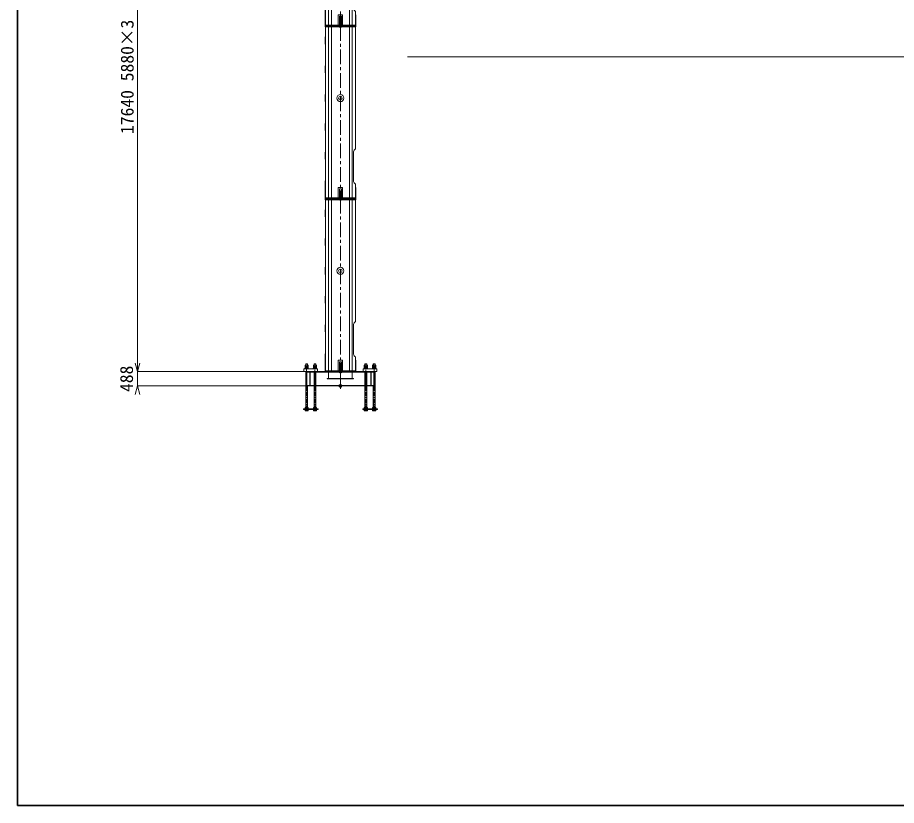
# Model space of a CAD drawing. Units: millimetres on the paper, enlarged 30 times, with parts at other scales. Extents: x -6015 to 6072, y -4190 to 4294.
# Drawn here: x -6015 to -1529, y -4190 to -167 of the extents above; entities that cross this region are included whole.
import ezdxf
from ezdxf.enums import TextEntityAlignment as Align

# ---------------------------------------------------------------- set-up
doc = ezdxf.new("R2010")
doc.units = ezdxf.units.MM
doc.header["$LTSCALE"] = 30
doc.header["$PDMODE"] = 32
doc.header["$PDSIZE"] = 15
doc.linetypes.add('CHAIN1', pattern=[8, 5, -1, 1, -1])
doc.linetypes.add('CHAIN2', pattern=[12, 9, -1, 1, -1])
for name, color, linetype, lineweight in [('0-0', 7, 'Continuous', 18), ('0-2', 4, 'Continuous', 9), ('0-4', 7, 'Continuous', 18), ('0-5', 4, 'Continuous', 9), ('0-6', 7, 'Continuous', 18), ('0-7', 7, 'Continuous', 18), ('1-0', 7, 'Continuous', 18), ('3-0', 7, 'Continuous', 18), ('F-0', 7, 'Continuous', 18)]:
    doc.layers.add(name, color=color, linetype=linetype, lineweight=lineweight)
doc.styles.add('ＭＳ ゴシック', font='')
doc.styles.add('ＭＳ 明朝', font='')
doc.styles.get('ＭＳ ゴシック').set_extended_font_data('MS Gothic')
doc.styles.get('ＭＳ 明朝').set_extended_font_data('MS Mincho')

# ---------------------------------------------------------------- blocks, each defined once
blk = doc.blocks.new('ﾏｽﾄ立面')
at = {"layer": '0-0'}
for p, q in [((-113.3, 1129.38), (-113.3, 1138.38)), ((198.7, 1138.38), (-113.3, 1138.38)), ((-113.3, 1129.38), (198.7, 1129.38)), ((-109.7, 1129.38), (-109.7, -616.62)), ((-78.8, 1129.38), (-78.8, -616.62)), ((-48.8, 1129.38), (-48.8, -616.62)), ((134.2, 1129.38), (134.2, -616.62)), ((164.2, 1129.38), (164.2, -616.62)), ((195.1, 1129.38), (195.1, -115.11)), ((198.7, 1138.38), (198.7, 1129.38)), ((-113.3, 1027.31), (-113.3, 955.44)), ((-113.3, 1027.31), (-110.61, 1027.31)), ((-113.3, 955.44), (-110.61, 955.44)), ((-113.3, 733.31), (-113.3, 661.44)), ((-113.3, 733.31), (-110.61, 733.31)), ((-113.3, 661.44), (-110.61, 661.44)), ((-113.3, 439.31), (-113.3, 367.44)), ((-113.3, 439.31), (-110.61, 439.31)), ((-113.3, 433.38), (-109.98, 433.38)), ((-113.3, 433.38), (-113.3, 373.38)), ((-113.3, 373.38), (-109.98, 373.38)), ((-113.3, 367.44), (-110.61, 367.44)), ((-113.3, 145.31), (-113.3, 73.44)), ((-113.3, 145.31), (-110.61, 145.31)), ((-113.3, 73.44), (-110.61, 73.44)), ((-113.3, -148.68), (-113.3, -220.56)), ((-113.3, -148.68), (-110.61, -148.68)), ((176.2, -144.25), (176.2, -448.19)), ((-113.3, -220.56), (-110.61, -220.56)), ((-113.3, -442.68), (-113.3, -514.56)), ((-113.3, -442.68), (-110.61, -442.68)), ((-113.3, -616.62), (-113.3, -509.65)), ((-109.7, -509.65), (-113.3, -509.65)), ((-113.3, -514.56), (-110.61, -514.56)), ((65.2, -509.65), (20.2, -509.65)), ((20.2, -509.65), (20.2, -616.62)), ((53.2, -524.65), (32.2, -524.65)), ((32.2, -524.65), (32.2, -616.62)), ((53.2, -524.65), (53.2, -616.62)), ((65.2, -509.65), (65.2, -616.62)), ((195.1, -474.68), (195.1, -616.62)), ((195.1, -509.65), (198.7, -509.65)), ((198.7, -616.62), (198.7, -509.65)), ((-113.3, -625.62), (-113.3, -616.62)), ((198.7, -616.62), (-113.3, -616.62)), ((198.7, -616.62), (-113.3, -616.62)), ((198.7, -616.62), (198.7, -625.62)), ((198.7, -616.62), (198.7, -625.62))]:
    blk.add_line(p, q, dxfattribs=at)
at = {"layer": '0-0', "color": 2, "linetype": 'CHAIN1', "lineweight": 9}
blk.add_line((42.7, 1138.38), (42.7, -625.62), dxfattribs=at)
at = {"layer": '0-0'}
for points in [[(198.7, -625.62), (-113.3, -625.62), (-113.3, -616.62)], [(-113.3, -625.62), (198.7, -625.62), (-113.3, -625.62)], [(198.7, -625.62), (-113.3, -625.62), (198.7, -625.62)]]:
    blk.add_lwpolyline(points, dxfattribs=at)
for centre, radius in [((42.69, 403.46), 36), ((42.65, 404.18), 18)]:
    blk.add_circle(centre, radius, dxfattribs=at)
for centre, start, end in [((225.76, -155.74), 127.08258, 166.94547), ((225.76, -435.5), 193.05452, 232.9174)]:
    blk.add_arc(centre, 50.84, start, end, dxfattribs=at)
for p in [(42.7, 1138.38), (42.7, -625.62)]:
    blk.add_point(p, dxfattribs=at)
blk = doc.blocks.new('ﾏｽﾄ立面(1)')
at = {"layer": '0-0'}
for p, q in [((-109.7, 4.76), (-109.7, -616.62)), ((-78.8, 4.76), (-78.8, -616.62)), ((-48.8, 4.76), (-48.8, -616.62)), ((134.2, 4.76), (134.2, -616.62)), ((164.2, 4.76), (164.2, -616.62)), ((195.1, 4.76), (195.1, -115.11)), ((-113.3, -148.68), (-113.3, -220.56)), ((-113.3, -148.68), (-110.61, -148.68)), ((176.2, -144.25), (176.2, -448.19)), ((-113.3, -220.56), (-110.61, -220.56)), ((-113.3, -442.68), (-113.3, -514.56)), ((-113.3, -442.68), (-110.61, -442.68)), ((-113.3, -616.62), (-113.3, -509.65)), ((-109.7, -509.65), (-113.3, -509.65)), ((-113.3, -514.56), (-110.61, -514.56)), ((65.2, -509.65), (20.2, -509.65)), ((20.2, -509.65), (20.2, -616.62)), ((53.2, -524.65), (32.2, -524.65)), ((32.2, -524.65), (32.2, -616.62)), ((53.2, -524.65), (53.2, -616.62)), ((65.2, -509.65), (65.2, -616.62)), ((195.1, -474.68), (195.1, -616.62)), ((195.1, -509.65), (198.7, -509.65)), ((198.7, -616.62), (198.7, -509.65)), ((-113.3, -625.62), (-113.3, -616.62)), ((198.7, -616.62), (-113.3, -616.62)), ((198.7, -616.62), (-113.3, -616.62)), ((198.7, -616.62), (198.7, -625.62)), ((198.7, -616.62), (198.7, -625.62))]:
    blk.add_line(p, q, dxfattribs=at)
at = {"layer": '0-0', "color": 2, "linetype": 'CHAIN1', "lineweight": 9}
blk.add_line((42.7, 4.76), (42.7, -625.62), dxfattribs=at)
at = {"layer": '0-0'}
for points in [[(198.7, -625.62), (-113.3, -625.62), (-113.3, -616.62)], [(-113.3, -625.62), (198.7, -625.62), (-113.3, -625.62)], [(198.7, -625.62), (-113.3, -625.62), (198.7, -625.62)]]:
    blk.add_lwpolyline(points, dxfattribs=at)
for centre, start, end in [((225.76, -155.74), 127.08258, 166.94547), ((225.76, -435.5), 193.05452, 232.9174)]:
    blk.add_arc(centre, 50.84, start, end, dxfattribs=at)
for p in [(42.7, 1138.38), (42.7, -625.62)]:
    blk.add_point(p, dxfattribs=at)
blk = doc.blocks.new('標準ﾍﾞｰｽ立面')
at = {"layer": '3-0', "color": 2, "linetype": 'CHAIN1', "lineweight": 9}
blk.add_line((0.03, 81.63), (0.03, -50.36), dxfattribs=at)
at = {"layer": '3-0'}
for p, q in [((-171.23, 36.98), (171.29, 36.98)), ((-171.23, 36.98), (-171.23, -33.34)), ((-171.23, 34.13), (171.29, 34.13)), ((-156.29, 34.09), (-156.29, -32.55)), ((-154.49, 34.09), (-154.49, -32.55)), ((-147.04, 37.08), (-147.04, 34.16)), ((-139.56, 36.95), (-139.56, 34.09)), ((-67.47, 2.33), (-67.47, -0.52)), ((-59.97, 33.93), (-59.97, 2.44)), ((60.03, 33.93), (60.03, 2.82)), ((139.39, 37.08), (139.39, 34.84)), ((146.99, 36.33), (146.99, 34.84)), ((154.44, 34.84), (154.44, -32.55)), ((156.24, 34.84), (156.24, -32.55)), ((171.29, 36.98), (171.29, -34.24)), ((-171.23, -36.22), (-171.23, -33.3)), ((-171.23, -33.37), (171.29, -33.37)), ((-171.23, -36.22), (171.29, -36.22)), ((-147.04, -33.3), (-147.04, -35.55)), ((-139.56, -33.3), (-139.56, -35.55)), ((-67.47, -0.52), (67.53, -0.52)), ((139.39, -33.3), (139.39, -35.55)), ((146.99, -34.05), (146.99, -35.93)), ((171.29, -33.3), (171.29, -36.22))]:
    blk.add_line(p, q, dxfattribs=at)
blk.add_lwpolyline([(-67.47, 2.33), (67.53, 2.33), (67.53, -0.52)], dxfattribs=at)
for p in [(0.03, 36.98), (0.03, -36.22)]:
    blk.add_point(p, dxfattribs=at)
blk = doc.blocks.new('ｱﾝｶｰﾎﾞﾙﾄM64(1)')
at = {"layer": '1-0'}
for p, q in [((54.6, 1273.6), (-55.4, 1273.6)), ((-55.4, 1273.6), (-55.4, 1227.6)), ((54.6, 1222.6), (-55.4, 1222.6)), ((-55.4, 1222.6), (-55.4, 1176.6)), ((-32.9, 1278.6), (-50.4, 1278.6)), ((49.6, 1278.6), (-50.4, 1278.6)), ((-37.8, 1278.6), (49.6, 1278.6)), ((-28.8, 1320.6), (-32.4, 1317.1)), ((-32.4, 1317.1), (-32.4, 1278.6)), ((-28.9, 1320.2), (-28.9, 1278.6)), ((-28.8, 1320.6), (28.1, 1320.6)), ((-27.9, 1273.6), (-27.9, 1227.6)), ((-27.9, 1222.6), (-27.9, 1176.6)), ((-22.9, 1278.6), (22.1, 1278.6)), ((-22.9, 1227.6), (22.1, 1227.6)), ((27.1, 1273.6), (27.1, 1227.6)), ((27.1, 1222.6), (27.1, 1176.6)), ((28.1, 1320.6), (31.6, 1317.1)), ((28.2, 1320.2), (28.2, 1278.6)), ((31.6, 1317.1), (31.6, 1278.6)), ((54.6, 1222.6), (54.6, 1176.6)), ((-60.4, 1155.6), (59.6, 1155.6)), ((-56.4, 1176.6), (-56.4, 1164.6)), ((55.6, 1176.6), (-56.4, 1176.6)), ((-32.4, -163.9), (-32.4, 1058.6)), ((31.6, -163.9), (31.6, 1058.6)), ((55.6, 1176.6), (55.6, 1164.6)), ((59.6, 1164.6), (59.6, 1155.6)), ((-32.4, 24.1), (-28.8, 20.6)), ((-28.9, -163.9), (-28.9, 19.5)), ((28.1, 20.6), (-28.8, 20.6)), ((28.2, -163.9), (28.2, 19.5)), ((-55.4, -270.9), (-55.4, -235.9)), ((-55.4, -235.9), (54.6, -235.9)), ((49.6, -203.9), (-50.4, -203.9)), ((37.1, -275.9), (-50.4, -275.9)), ((-28.8, -279.4), (-32.4, -275.9)), ((-28.9, -279.1), (-28.9, -275.9)), ((28.1, -279.4), (-28.8, -279.4)), ((-27.9, -198.9), (-27.9, -164.5)), ((-27.9, -270.9), (-27.9, -236.5)), ((22.1, -275.9), (-22.9, -275.9)), ((27.1, -198.9), (27.1, -164.5)), ((27.1, -270.9), (27.1, -236.5)), ((28.1, -279.4), (31.6, -275.9)), ((28.2, -279.1), (28.2, -275.9)), ((32.1, -275.9), (49.6, -275.9)), ((54.6, -198.9), (54.6, -163.9)), ((54.6, -270.9), (54.6, -235.9))]:
    blk.add_line(p, q, dxfattribs=at)
at = {"layer": '1-0', "color": 4, "linetype": 'CHAIN2', "lineweight": 9}
blk.add_line((-0.4, 428.6), (-0.4, 1232.6), dxfattribs=at)
at = {"layer": '1-0', "color": 4, "linetype": 'CHAIN1', "lineweight": 9}
blk.add_line((-0.4, 1091.2), (-0.4, -279.4), dxfattribs=at)
at = {"layer": '1-0'}
for points in [[(54.6, 1273.6), (54.6, 1227.6), (-55.4, 1227.6)], [(59.6, 1164.6), (-60.4, 1164.6), (-60.4, 1155.6)], [(28.1, 20.6), (31.6, 24.1), (28.1, 20.6)], [(-55.4, -198.9), (-55.4, -163.9), (54.6, -163.9)]]:
    blk.add_lwpolyline(points, dxfattribs=at)
for centre, start, end in [((-50.4, 1273.6), 90, 180), ((-50.4, 1222.6), 90, 180), ((-32.9, 1273.6), 0, 90), ((-32.9, 1222.6), 0, 90), ((-22.9, 1273.6), 90, 180), ((-22.9, 1222.6), 90, 180), ((22.1, 1273.6), 0, 90), ((22.1, 1222.6), 0, 90), ((32.1, 1273.6), 90, 180), ((32.1, 1222.6), 90, 180), ((49.6, 1273.6), 0, 90), ((49.6, 1222.6), 0, 90), ((-50.4, -198.9), 180, 270), ((-50.4, -270.9), 180, 270), ((-32.9, -198.9), 270, 0), ((-32.9, -270.9), 270, 0), ((-22.9, -198.9), 180, 270), ((-22.9, -270.9), 180, 270), ((22.1, -198.9), 270, 0), ((22.1, -270.9), 270, 0), ((32.1, -198.9), 180, 270), ((32.1, -270.9), 180, 270), ((49.6, -198.9), 270, 0), ((49.6, -270.9), 270, 0)]:
    blk.add_arc(centre, 5, start, end, dxfattribs=at)
blk = doc.blocks.new('ｱﾝｶｰﾎﾞﾙﾄM64(1)(1)')
at = {"layer": '1-0'}
for p, q in [((54.6, 1273.6), (-55.4, 1273.6)), ((-55.4, 1273.6), (-55.4, 1227.6)), ((54.6, 1222.6), (-55.4, 1222.6)), ((-55.4, 1222.6), (-55.4, 1176.6)), ((-32.9, 1278.6), (-50.4, 1278.6)), ((49.6, 1278.6), (-50.4, 1278.6)), ((-37.8, 1278.6), (49.6, 1278.6)), ((-28.8, 1320.6), (-32.4, 1317.1)), ((-32.4, 1317.1), (-32.4, 1278.6)), ((-28.9, 1320.2), (-28.9, 1278.6)), ((-28.8, 1320.6), (28.1, 1320.6)), ((-27.9, 1273.6), (-27.9, 1227.6)), ((-27.9, 1222.6), (-27.9, 1176.6)), ((-22.9, 1278.6), (22.1, 1278.6)), ((-22.9, 1227.6), (22.1, 1227.6)), ((27.1, 1273.6), (27.1, 1227.6)), ((27.1, 1222.6), (27.1, 1176.6)), ((28.1, 1320.6), (31.6, 1317.1)), ((28.2, 1320.2), (28.2, 1278.6)), ((31.6, 1317.1), (31.6, 1278.6)), ((54.6, 1222.6), (54.6, 1176.6)), ((-60.4, 1155.6), (59.6, 1155.6)), ((-56.4, 1176.6), (-56.4, 1164.6)), ((55.6, 1176.6), (-56.4, 1176.6)), ((-32.4, -163.9), (-32.4, 1058.6)), ((55.6, 1176.6), (55.6, 1164.6)), ((59.6, 1164.6), (59.6, 1155.6)), ((31.6, -163.9), (31.6, 570.6)), ((-32.4, 24.1), (-28.8, 20.6)), ((-28.9, -163.9), (-28.9, 19.5)), ((28.1, 20.6), (-28.8, 20.6)), ((28.2, -163.9), (28.2, 19.5)), ((-55.4, -270.9), (-55.4, -235.9)), ((-55.4, -235.9), (54.6, -235.9)), ((49.6, -203.9), (-50.4, -203.9)), ((37.1, -275.9), (-50.4, -275.9)), ((-28.8, -279.4), (-32.4, -275.9)), ((-28.9, -279.1), (-28.9, -275.9)), ((28.1, -279.4), (-28.8, -279.4)), ((-27.9, -198.9), (-27.9, -164.5)), ((-27.9, -270.9), (-27.9, -236.5)), ((22.1, -275.9), (-22.9, -275.9)), ((27.1, -198.9), (27.1, -164.5)), ((27.1, -270.9), (27.1, -236.5)), ((28.1, -279.4), (31.6, -275.9)), ((28.2, -279.1), (28.2, -275.9)), ((32.1, -275.9), (49.6, -275.9)), ((54.6, -198.9), (54.6, -163.9)), ((54.6, -270.9), (54.6, -235.9))]:
    blk.add_line(p, q, dxfattribs=at)
at = {"layer": '1-0', "color": 4, "linetype": 'CHAIN2', "lineweight": 9}
blk.add_line((-0.4, 428.6), (-0.4, 1232.6), dxfattribs=at)
at = {"layer": '1-0', "color": 4, "linetype": 'CHAIN1', "lineweight": 9}
blk.add_line((-0.4, 1091.2), (-0.4, -279.4), dxfattribs=at)
at = {"layer": '1-0'}
for points in [[(54.6, 1273.6), (54.6, 1227.6), (-55.4, 1227.6)], [(59.6, 1164.6), (-60.4, 1164.6), (-60.4, 1155.6)], [(28.1, 20.6), (31.6, 24.1), (28.1, 20.6)], [(-55.4, -198.9), (-55.4, -163.9), (54.6, -163.9)]]:
    blk.add_lwpolyline(points, dxfattribs=at)
for centre, start, end in [((-50.4, 1273.6), 90, 180), ((-50.4, 1222.6), 90, 180), ((-32.9, 1273.6), 0, 90), ((-32.9, 1222.6), 0, 90), ((-22.9, 1273.6), 90, 180), ((-22.9, 1222.6), 90, 180), ((22.1, 1273.6), 0, 90), ((22.1, 1222.6), 0, 90), ((32.1, 1273.6), 90, 180), ((32.1, 1222.6), 90, 180), ((49.6, 1273.6), 0, 90), ((49.6, 1222.6), 0, 90), ((-50.4, -198.9), 180, 270), ((-50.4, -270.9), 180, 270), ((-32.9, -198.9), 270, 0), ((-32.9, -270.9), 270, 0), ((-22.9, -198.9), 180, 270), ((-22.9, -270.9), 180, 270), ((22.1, -198.9), 270, 0), ((22.1, -270.9), 270, 0), ((32.1, -198.9), 180, 270), ((32.1, -270.9), 180, 270), ((49.6, -198.9), 270, 0), ((49.6, -270.9), 270, 0)]:
    blk.add_arc(centre, 5, start, end, dxfattribs=at)

msp = doc.modelspace()

# ---------------------------------------------------------------- linework, layer by layer
at = {"layer": '0-2'}
for q in [(-5403.2, 670.99), (-5414.85, -1931.54), (-5391.56, -1931.54)]:
    msp.add_line((-5403.2, -1975.01), q, dxfattribs=at)
at = {"layer": '0-4'}
msp.add_line((-4024.38, -368.17), (132.78, -368.17), dxfattribs=at)
at = {"layer": '0-6'}
for p, q in [((-4553.1, -1960.46), (-4483.63, -1960.46)), ((-4539.85, -1960.46), (-4539.85, -1975.01)), ((-4483.63, -1960.46), (-4483.63, -1975.01)), ((-4181.34, -1960.46), (-4250.81, -1960.46)), ((-4250.81, -1960.46), (-4250.81, -1975.01)), ((-4194.6, -1960.46), (-4194.6, -1975.01))]:
    msp.add_line(p, q, dxfattribs=at)
for points in [[(-4553.1, -1960.46), (-4553.1, -1975.01), (-4483.63, -1975.01)], [(-4181.34, -1960.46), (-4181.34, -1975.01), (-4250.81, -1975.01)]]:
    msp.add_lwpolyline(points, dxfattribs=at)
at = {"layer": '0-7', "color": 4, "lineweight": 9}
for p, q in [((-5403.2, -2048.21), (-5403.2, -1975.01)), ((-5403.2, -1975.01), (-4538.48, -1975.01)), ((-5403.2, -2048.21), (-5414.85, -2091.68)), ((-5403.2, -2048.21), (-4538.48, -2048.21)), ((-5403.2, -2048.21), (-5391.56, -2091.68))]:
    msp.add_line(p, q, dxfattribs=at)
at = {"layer": '0-7'}
for p, q in [((-4555.87, -2164.38), (-4555.87, -2169.18)), ((-4480.87, -2164.38), (-4555.87, -2164.38)), ((-4480.87, -2169.18), (-4555.87, -2169.18)), ((-4480.87, -2164.38), (-4480.87, -2169.18)), ((-4253.58, -2164.38), (-4178.58, -2164.38)), ((-4253.58, -2164.38), (-4253.58, -2169.18)), ((-4253.58, -2169.18), (-4178.58, -2169.18)), ((-4178.58, -2164.38), (-4178.58, -2169.18))]:
    msp.add_line(p, q, dxfattribs=at)
at = {"layer": 'F-0', "color": 3, "lineweight": 35}
msp.add_line((-6015.01, -4189.88), (6072.1, -4189.88), dxfattribs=at)
msp.add_lwpolyline([(-6015.01, -4189.88), (-6015.01, 4140.4), (-31.88, 4140.4)], dxfattribs=at)

# ---------------------------------------------------------------- block references
at = {"layer": '0-0', "xscale": 0.5, "yscale": 0.5}
for name, p in [('ﾏｽﾄ立面(1)', (-4388.57, 101.8)), ('ﾏｽﾄ立面', (-4388.57, -780.2)), ('ﾏｽﾄ立面', (-4388.57, -1662.2))]:
    msp.add_blockref(name, p, dxfattribs=at)
at = {"layer": '0-5'}
msp.add_blockref('標準ﾍﾞｰｽ立面', (-4367.25, -2011.99), dxfattribs=at)
at = {"layer": '0-6', "yscale": 0.15}
for name, p, xscale in [('ｱﾝｶｰﾎﾞﾙﾄM64(1)(1)', (-4539.53, -2133.8), 0.15), ('ｱﾝｶｰﾎﾞﾙﾄM64(1)', (-4497.1, -2133.8), 0.15), ('ｱﾝｶｰﾎﾞﾙﾄM64(1)', (-4237.34, -2133.8), -0.15), ('ｱﾝｶｰﾎﾞﾙﾄM64(1)(1)', (-4194.92, -2133.8), -0.15)]:
    msp.add_blockref(name, p, dxfattribs=dict(at, xscale=xscale))

# ---------------------------------------------------------------- texts
at = {"layer": '0-2', "color": 7, "style": 'ＭＳ ゴシック'}
msp.add_text('17640 5880×3', height=65.98, rotation=90, dxfattribs=at).set_placement((-5402.92, -761.8), align=Align.BOTTOM_LEFT)
at = {"layer": '0-7', "style": 'ＭＳ 明朝'}
msp.add_text('488', height=65.98, rotation=90, dxfattribs=at).set_placement((-5406.2, -2079.11), align=Align.BOTTOM_LEFT)

doc.saveas('drawing.dxf')
